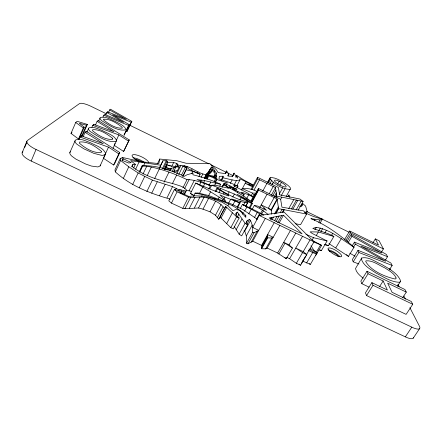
<?xml version="1.0" encoding="UTF-8"?>
<svg xmlns="http://www.w3.org/2000/svg" width="442" height="442" viewBox="0 0 442 442"><rect width="100%" height="100%" fill="white"/><g stroke="black" fill="none" stroke-linecap="round" stroke-linejoin="round"><path stroke-width="0.66" d="M236.884 185.75L239.934 179.977L239.962 178.712L252.835 185.369L251.863 185.64L245.238 183.303L252.481 186.839M306.14 213.464L307.162 211.685L305.604 206.094L302.505 203.331L302.455 205.442L300.886 206.524L299.67 206.652M267.73 237.824L267.581 234.586L273.206 237.277L271.753 238.028L267.73 237.824L261.625 248.758L265.67 248.868L267.156 248.05L279.88 225.392M235.669 177.236L236.63 175.413L237.768 178.198L236.26 176.717L234.061 173.142L232.674 176.275L228.061 176.12L228.658 174.026L226.635 170.91L226.553 172.595L224.956 173.579L218.121 172.595L216.326 169.717L209.806 163.568L186.137 163.269L176.695 160.711L159.755 159.043L157.407 163.921M261.625 248.758L261.819 245.979L267.858 235.161M397.502 286.084L400.369 281.62L400.474 280.488C397.026 272.57 388.457 268.537 381.435 264.299C375.264 261.891 368.578 256.321 361.711 258.012L355.512 268.521C356.274 272.791 360.097 275.604 363.197 278.256M223.144 185.679L224.1 183.43L227.608 182.944L216.9 179.54L216.26 173.004L212.536 167.49L211.558 167.015L209.099 170.883L205.11 178.706M221.713 180.17L222.956 177.778L223.127 176.225L219.337 176.33L218.989 178.933L228.845 182.259L237.978 186.132L237.034 187.922M172.728 171.374L177.259 170.993L179.264 166.932L169.363 165.761L166.888 164.568L166.772 167.297L166.391 167.115L165.22 169.507M213.74 177.502L214.436 175.839L215.602 175.568L214.668 177.38M215.602 175.568L214.58 174.927L214.9 172.899L212.431 169.33L212.083 171.314L210.514 172.518L209.547 172.048L206.154 178.695M206.359 178.623L209.547 172.048M165.446 169.352L166.391 167.115M159.755 159.043L158.838 163.601L141.744 161.811L122.622 157.501L120.213 158.556L114.964 169.899L115.334 171.883C130.738 186.038 150.418 193.463 170.142 199.132M167.032 165.164L164.767 169.209L166.888 164.568M133.589 168.059L135.351 164.325L132.926 164.485L131.843 166.214C143.451 175.96 158.761 180.054 173.192 183.684C177.75 185.391 183.568 186.082 186.635 190.165L185.485 191.187L179.535 189.358L182.115 191.259L180.855 193.137M183.027 176.419L186.844 168.126L185.408 167.28L182.85 166.275L178.734 174.584M361.711 258.012L361.363 259.001C363.44 265.813 370.634 269.355 376.125 273.123C383.512 276.808 391.026 282.195 399.535 282.261L400.369 281.62M269.896 178.408L270.139 177.728L271.068 177.452L274.664 178.115A11.774 2.724 28.6 0 1 282.377 181.607L284.908 183.154A11.774 2.724 28.6 0 1 290.538 189.347C282.886 189.541 274.465 184.491 269.896 178.408L267.692 182.474M176.955 166.606L177.944 164.347L176.806 163.452L173.651 162.518L167.684 162.601L164.43 169.275M113.064 148.297L116.605 140.434C114.058 134.959 107.063 133.235 102.135 130.44C98.014 129.064 93.223 126.075 88.853 127.887L86.864 132.191M22.139 152.805L26.868 141.318M24.741 147.346L26.835 142.263M413.474 337.655A12.337 3.785 34 0 1 405.353 336.859L31.194 161.037L36.034 149.462A13.674 4.365 22 0 1 27.619 140.357L79.499 103.605A10.337 2.575 24.1 0 1 91.19 106.406L106.074 113.666M105.345 154.38L105.699 153.54C103.235 147.424 95.45 145.562 90.135 142.556C85.582 141.042 80.206 137.854 75.438 140.053L69.83 152.589A12.558 3.978 23.3 0 0 71.759 156.092L75.842 159.092L85.4 163.905L91.35 166.043L97.892 166.949L100.102 165.921L105.345 154.38L103.163 155.308L101.406 155.291L93.792 153.33L83.914 148.849L76.936 144.252A12.636 3.779 23.6 0 1 74.947 140.838M100.102 165.921L100.483 165.043M79.472 138.097L78.51 138.981L71.007 133.412L75.737 122.462L77.162 121.318L87.367 124.44L82.66 135.175L81.715 136.042L80.422 135.705M78.51 138.981L83.317 127.987L84.251 127.169L79.333 123.296L86.439 125.252L87.367 124.44M78.903 139.434L84.251 127.169M80.715 137.092L81.267 135.827L103.312 143.744L85.074 132.351L83.173 136.677M81.715 136.042L86.439 125.252M85.726 132.495L86.262 131.268L119.765 152.534L114.649 163.639L113.644 165.01L103.422 158.28M91.919 127.219L92.748 125.346L93.864 124.324L114.042 131.81L97.107 121.357L95.494 125.014M93.312 125.567L93.864 124.324M98.649 121.075L100.295 117.511C105.4 115.942 110.605 119.66 115.257 121.401C118.915 123.616 124.036 125.097 125.926 129.241L125.694 129.865C117.456 131.434 108.721 124.959 101.87 120.815A10.735 2.763 24.5 0 1 99.969 118.097M102.98 117.102L103.804 115.24L104.732 114.395L123.683 122.357L106.865 112.445L105.787 114.876M107.03 113.014L107.566 111.804L126.395 119.307L109.599 109.948L108.539 112.334M103.704 157.661L108.483 147.12L79.958 137.026L81.267 135.827M114.395 144.667L114.948 143.446M116.345 140.396L118.848 134.898L92.748 125.346M129.158 124.605L124.036 135.119L129.158 124.605L112.483 114.732L131.202 122.163L131.838 121.401L110.423 109.202L109.599 109.948M125.589 131.191L126.832 131.677L131.202 122.163M131.838 121.401L126.832 131.677M113.644 165.01L118.793 153.833L119.765 152.534M114.113 145.28L123.611 151.435L129.246 139.932L98.124 120.428L97.107 121.357M129.246 139.932L123.611 151.435M115.334 171.883L120.616 160.468L120.213 158.556M122.042 158.75L122.622 157.501M122.428 160.65L123.301 158.772L131.235 162.579L128.666 163.01L122.152 160.396L123.301 158.772M123.417 178.264L128.788 166.794L120.616 160.468M131.815 166.855L132.926 164.485M159.407 168.192L162.921 160.8L166.253 160.695L167.131 161.115L167.684 162.601M135.628 169.28L139.097 161.938M132.683 184.458L138.136 172.966L128.788 166.794M139.164 172.021L142.092 165.861C156.672 164.932 171.247 170.474 184.391 176.292L186.944 174.783L192.999 173.076L192.916 174.767C202.403 177.143 211.878 180.06 220.691 184.336L219.785 186.088M139.6 171.96L141.357 168.264M141.937 167.032L142.523 165.8M139.76 172.06L142.683 165.905M143.468 165.905L144.904 162.871L160.833 165.247M142.987 174.148L146.777 166.209C160.811 168.568 174.214 173.535 187.021 179.629C195.149 179.585 202.828 183.11 210.453 185.563L208.596 189.165M139.252 187.844L144.744 176.38L138.136 172.966M147.186 175.673L151.263 167.181M146.855 191.53L152.385 180.098L172.546 186.629L179.154 189.938L179.248 190.828L174.391 189.546L168.789 200.817L171.457 203.11L182.795 208.364L184.916 208.701L198.524 208L202.994 209.171L210.027 211.812L215.475 215.237L218.724 219.26L225.763 206.436L236.625 216.829L239.122 218.022L233.293 228.857L230.807 227.674L220.116 217.127M159.38 168.109L162.921 160.8M154.683 178.518L159.33 168.927M162.435 168.546L166.253 160.695M163.308 168.971L167.131 161.115M151.728 193.22L157.264 181.844M164.767 169.209L166.794 165.059M166.529 169.778L167.407 167.982C171.38 169.745 175.131 166.054 179.264 166.932M167.805 170.192L168.684 168.396M169.231 170.33L170.109 168.54M164.059 182.137L169.004 172.048M171.595 166.7L173.651 162.518M170.303 170.17L171.181 168.385M170.435 170.126L171.308 168.341M170.247 170.678L171.413 168.303M159.562 195.662L165.109 184.375M172.203 171.413L174.231 167.297M175.049 167.026L176.806 163.452M173.772 171.286L175.789 167.187M174.126 172.098L174.712 170.905M176.767 166.733L177.944 164.347M174.297 171.999L174.888 170.8M176.789 173.756L180.905 165.435C190.198 165.391 197.066 173.369 206.083 174.723L209.099 170.883M172.297 183.85L176.673 175.01M166.993 197.823L172.546 186.629M184.11 166.921L184.695 165.739M181.579 174.977L185.408 167.28M186.502 167.529L187.082 166.358M175.457 189.988L176.336 188.226M182.717 176.419L186.844 168.126M171.457 203.11L177.093 191.817L174.391 189.546M178.562 191.115L179.154 189.938M191.502 170.153L192.088 168.977M182.911 187.833L187.021 179.629M180.933 193.607L182.115 191.259M191.668 173.734L192.856 171.369L200.127 174.242L198.933 176.59M184.502 188.795L189.154 179.54M182.54 193.933L184.087 190.856M183.938 194.259L185.485 191.187M184.485 194.441L186.635 190.165M197.414 173.015L198.005 171.85M186.458 190.425L189.032 190.817L194.287 180.424M182.795 208.364L188.485 197.138C195.121 198.32 202.132 195.596 208.569 198.386C214.547 200.414 220.84 202.977 224.425 208.458L218.724 219.26M194.497 195.823L190.419 193.535L195.729 183.06L212.563 190.126L228.597 195.966L228.647 195.331L220.271 190.392L216.983 187.999L215.121 191.579M184.916 208.701L190.601 197.513M201.088 177.463L202.867 173.96M200.635 181.347L201.248 180.148M193.259 196.734L195.104 193.099L197.928 192.955L208.304 195.436L231.547 204.099L242.802 209.519L257.343 219.293M199.624 184.756L200.856 182.325M204.309 178.203L206.083 174.723M204.431 178.353L206.922 173.457M189.309 208.425L194.961 197.347M210.182 169.175L205.32 178.706L211.558 167.015M203.425 183.016L204.646 180.623L220.691 184.336M206.486 178.596L208.37 174.916L210.42 173.037L209.447 172.568M206.547 178.806L208.37 174.916M209.834 172.778L212.536 167.49M199.491 193.386L202.756 186.994L195.729 183.06M203.27 186.568L204.817 183.546M206.961 179.441L208.851 175.75L215.099 177.297L215.508 178.839L214.243 181.292M210.613 172.888L212.431 169.33M194.358 208.016L199.966 197.071M213.801 172.341L214.713 170.562M201.546 196.425L202.469 194.624C217.353 199.806 234.641 203.729 245.802 215.514L245.813 217.381L240.393 211.121L238.824 209.983L236.929 209.072L232.94 210.674L228.194 205.944L221.95 202.132L221.094 201.723L220.635 201.944C210.729 197.143 199.872 194.541 188.845 196.491L178.938 191.751L181.447 191.961M208.933 185.634L210.757 182.082M213.812 177.049L214.436 175.839M215.033 175.391L216.26 173.004M198.524 208L204.105 197.154M215.127 178.264L216.37 175.85M209.862 188.822L211.707 185.237L214.889 185.104L229.127 188.364L223.503 184.336L222 187.231M214.884 182.325L216.773 178.662M208.486 195.905L210.585 191.834M215.32 182.601L216.9 179.54M214.713 185.331L215.923 182.988M202.994 209.171L208.569 198.386M220.972 180.38L223.127 176.225M225.365 173.363L226.635 170.91M216.05 191.596L217.602 188.612M214.447 199.613L215.066 198.43M219.74 190.215L220.663 188.436L234.359 194.049L252.354 203.646L249.829 208.315M227.752 175.767L228.658 174.026M219.028 192.784L220.271 190.392M222.188 187.099L224.1 183.43M210.027 211.812L215.619 201.088M218.271 198.9L219.182 197.154L202.756 186.994M226.127 185.618L226.763 184.397L237.006 189.325L230.752 187.01L230.111 188.231M232.155 176.778L234.061 173.142M223.569 194.021L224.193 192.822M230.293 183.452L232.149 179.916L236.398 180.64L239.934 179.977M229.022 187.618L229.978 185.795M222.425 200.64L223.039 199.475L219.182 197.154M215.475 215.237L221.111 204.508M224.006 198.95L224.961 197.126L239.47 202.784L237.227 206.989M227.873 194.253L229.111 191.9M234.243 184.734L236.398 180.64M217.414 217.597L223.088 206.828M234.393 186.651L235.028 185.452L237.978 186.132M228.641 203.171L230.558 199.535M221 218.127L226.663 207.42M227.995 205.469L228.613 204.303M232.807 196.983L234.359 194.049M237.26 192.662L237.868 191.513M232.597 205.469L234.84 201.243M241.614 189.773L242.249 188.579C247.332 188.077 252.609 189.021 257.078 191.546M241.597 189.994L245.868 181.966M226.691 223.542L232.437 212.762M239.895 200.011L241.15 197.668M249.061 184.966L249.675 183.822M243.238 196.281L244.155 194.563L241.271 192.463L242.531 192.474L248.68 194.845L253.763 197.309L251.492 201.519M237.625 207.547L240.807 201.591L245.061 202.447L247.636 202.491L248.172 201.878C236.912 199.917 226.702 193.8 216.983 187.999M237.978 210.27L238.603 209.105M235.779 215.072L237.365 212.121L245.061 223.265L247.625 224.967L241.686 235.873L239.15 234.166L234.188 226.442M240.227 208.569L242.476 204.37L257.366 211.552L263.857 215.177M251.039 189.452L257.559 177.303L278.41 187.524L279.642 194.817L299.958 199.055L303.118 201.447L298.09 210.32M230.807 227.674L236.625 216.829M246.741 198.458L248.68 194.845M243.47 205.403L245.061 202.447M251.929 189.557L257.664 178.877L257.559 177.303M237.36 217.039L238.951 214.077M246.929 202.254L247.559 201.088M254.017 190.049L259.537 179.8M251.321 195.48L252.597 193.115L256.189 193.126M245.735 206.016L247.636 202.491M245.967 205.978L248.172 201.878M242.282 214.237L243.227 212.486M244.619 211.188L246.885 206.989L260.134 213.978L259.156 214.585L256.526 219.387M252.642 196.712L253.923 194.336L255.874 194.309M250.785 201.176L253.056 196.966M236.127 229.818L241.962 219.017M251.31 201.69L258.454 188.463L280.62 199.276L281.957 207.188L303.505 210.845L306.632 214.083L300.582 224.658L295.151 223.713M251.006 202.972L258.498 189.11M251.012 203.16L258.509 189.281M251.371 203.464L258.57 190.137L258.454 188.463M249.178 207.906L251.702 203.237L237.017 194.253L251.686 201.779L243.978 196.237L223.503 184.336M245.166 216.69L245.802 215.514M248.73 213.917L251.327 209.132M252.371 209.033L254.277 205.519L257.708 206.083L266.532 210.348L261.2 204.928L271.195 209.646L271.742 214.221M239.15 234.166L245.061 223.265M262.67 191.237L266.913 183.424M267.625 182.358L270.139 177.728M246.095 222.818L247.387 220.431L249.548 219.447L250.537 220.442L252.216 225.111L252.636 232.188L246.559 243.26L247.962 243.807L252.736 241.199L265.327 218.381M268.465 182.944L270.371 179.441M246.979 224.171L249.548 219.447M269.935 183.695L271.532 180.767M246.559 243.26L246.31 235.912L244.73 231.094L250.537 220.442M272.023 184.64L273.305 182.297M272.139 184.728L273.421 182.38M259.636 207.795L267.067 194.182M254.41 217.652L257.343 212.276M269.266 193.707L273.2 186.513M246.31 235.912L252.216 225.111M247.962 243.807L254.051 232.746L258.725 230.348L252.636 227.437L259.216 215.436L284.068 212.066L313.997 241.829L306.113 255.321M260.493 213.641L262.415 210.132L254.277 205.519M271.222 195.425L275.488 187.64L257.664 178.877M263.813 209.121L264.443 207.972M277.526 184.181L279.14 181.248M261.493 214.403L263.421 210.895M272.88 195.591L275.874 190.143M279.819 185.331L281.432 182.397M274.388 196.375L276.3 192.905M274.167 197.557L268.272 208.265L271.289 210.398L277.211 199.673M275.272 196.922L276.559 194.59M251.139 242.26L257.161 231.337M276.145 197.342L276.803 196.16L275.488 187.64M279.156 194.226L282.72 187.773M271.195 209.646L277.101 198.955L258.57 190.137M281.206 195.74L285.096 188.717M280.554 199.497L281.841 197.171M270.443 219.287L271.427 217.514M270.94 219.182L271.918 217.42M274.46 213.972L278.333 207M271.902 220.033L273.526 217.116M275.93 213.088L278.548 208.381M275.968 213.353L278.587 208.641L277.101 198.955M286.178 196.497L290.046 189.546M274.725 220.492L276.979 216.453M288.024 196.734L288.985 194.999L289.88 197.568M261.819 245.979L261.553 245.387L274.228 222.669M280.151 212.812L282.095 209.326M275.963 221.762L279.162 216.039M261.692 247.581L267.769 236.697M282.14 212.547L283.764 209.646M282.703 212.652L284.322 209.757M277.681 222.729L281.698 215.552M279.162 222.934L283.493 215.21L302.107 233.862L269.139 217.956L283.493 215.21M265.67 248.868L271.753 238.028M288.742 208.607L293.814 199.574M291.322 209.077L296.378 200.093M292.731 209.337L297.781 200.375M296.129 209.961L301.162 201.055M300.538 206.801L302.505 203.331M292.427 248.028L283.714 242.304L289.04 244.851L292.427 248.028L286.256 258.769L277.62 253.028L290.438 230.481M278.836 254.051L284.946 243.315M289.04 244.851L295.786 233.056M286.565 257.277L289.604 258.725L302.532 236.304M314.295 220.376L314.947 219.249M318.732 222.37L320.113 219.989L322.417 219.127C316.284 217.657 310.151 215.536 304.577 212.309L307.162 211.685M314.942 229.674L316.295 227.343C330.633 229.553 342.091 239.829 354.059 247.177L348.462 256.399L328.931 243.608M296.355 263.283L302.566 252.609L306.809 254.592L300.582 265.244L296.355 263.283L289.604 258.725M306.809 254.592L303.218 251.636L310.03 239.918M320.019 223.254L322.417 219.127M312.168 240L313.516 237.691L327.074 240.956L321.389 250.575L318.798 249.99M318.616 230.945L320.301 228.05M316.284 235.525L318.356 231.973L333.865 236.459L328.367 245.73L324.483 244.658M301.311 263.537L305.428 256.498M309.836 249.78L310.505 248.631L317.08 252.979L310.356 264.382L302.383 260.946M320.898 231.547L322.588 228.663M306.577 263.012L312.698 252.581L316.483 253.984L308.98 249.089M324.992 232.625L326.345 230.326M316.146 252.454L320.621 244.857L321.632 245.349L315.781 255.272M331.279 235.674L332.638 233.382M335.815 247.796L341.301 238.614M344.473 239.669L349.666 231.006L378.556 245.111L375.335 238.901L372.932 242.807M345.909 240.382L350.445 232.823L349.666 231.006M346.937 241.487L351.158 234.47L386.33 254.404L387.54 256.697L385.468 259.995M348.395 242.183L351.942 236.299L351.158 234.47M352.064 246.067L354.451 242.128L381.579 252.99L351.942 236.299M353.257 247.542L355.318 244.144L354.451 242.128M69.83 152.589L70.339 151.755M247.387 220.431L246.244 222.304L247.625 224.967M355.318 244.144L385.628 261.266L357.981 250.338L352.335 259.592L353.219 261.824L358.97 264.018M353.219 261.824L358.915 252.509L357.981 250.338M402.568 297.864L406.297 292.118L404.922 289.516L366.993 271.277L360.854 281.151L361.854 283.692L369.064 287.134M381.28 252.343L383.418 248.907L379.092 240.735L375.335 238.901M361.854 283.692L368.053 273.747L366.993 271.277M368.053 273.747L383.131 280.99L387.402 290.062L371.871 282.626L365.462 292.825L366.545 295.571L406.115 314.378L412.745 304.295L411.253 301.483L392.065 292.295L387.656 283.167L406.297 292.118M366.545 295.571L373.02 285.294L371.871 282.626M389.667 269.393L392.17 265.438L390.905 263.051L360.777 246.05L387.54 256.697M379.451 286.797L383.131 280.99M288.985 194.999L288.178 196.27L286.576 196.375M224.425 208.458L225.763 206.436M405.353 336.859L411.811 327.157A12.404 3.619 33.7 0 0 419.331 326.019L409.878 307.665M413.242 338.136L419.668 328.55M85.074 132.351L86.262 131.268M106.865 112.445L107.566 111.804M71.007 133.412L71.98 132.589M237.365 212.121L235.697 213.503L236.741 215.779L239.122 218.022M116.323 141.153C107.826 143.363 97.417 136.014 90.406 131.594A11.608 3.21 24.1 0 1 88.455 128.561M316.295 227.343L312.809 228.398L328.251 233.735L333.865 236.459M252.636 227.437L253.227 227.326M235.028 185.452L233.492 185.673L246.791 192.574L253.763 197.309M177.546 165.407L180.905 165.435M318.356 231.973L310.102 231.851L312.19 233.453L327.074 240.956M142.092 165.861L146.777 166.209M176.043 170.861L177.259 170.993M204.646 180.623L196.999 179.551L210.453 185.563M320.113 219.989L310.875 218.668C327.041 225.072 340.986 235.929 354.059 247.177M144.904 162.871L130.688 160.584L135.351 164.325M224.044 183.944L226.763 184.397M278.587 208.641L306.632 214.083M208.431 175.126L214.364 176.286M276.803 196.16L303.118 201.447M195.104 193.099L202.469 194.624M182.85 166.275L185.518 166.877L187.999 168.082L188.574 169.01L200.127 174.242M222.956 177.778L232.149 179.916M186.297 169.85L192.856 171.369M253.923 194.336L255.222 194.679M240.807 201.591L231.481 198.933L239.47 202.784M168.629 165.407L170.468 165.894M189.032 190.817L191.662 191.546M211.707 185.237L220.663 188.436M358.915 252.509L392.17 265.438M167.407 167.982L166.314 167.49M252.636 232.188L254.051 232.746M103.804 115.24L128.495 125.395M190.419 193.535L192.911 194.563M313.781 242.001L320.621 244.857M242.249 188.579L252.597 193.115M224.961 197.126L219.867 194.834L224.851 199.707L225.58 201.337L223.039 199.475M305.963 234.293L313.516 237.691M208.851 175.75L215.508 178.839M177.093 191.817L188.485 197.138M36.034 149.462L411.811 327.157M252.736 241.199L261.553 245.387M267.156 248.05L277.62 253.028M303.218 251.636L295.753 248.061L302.566 252.609M373.02 285.294L412.745 304.295M325.881 244.531L328.367 245.73M259.216 215.436L313.997 241.829M206.757 176.419L207.734 176.888M244.155 194.563L232.58 188.949L236.067 190.314L230.752 187.01M129.639 125.163L209.016 163.894M210.878 164.8L226.381 172.369M227.624 172.971L233.205 175.695M307.002 211.701L349.169 232.277M144.744 176.38L152.385 180.098M350.445 232.823L383.418 248.907M320.196 249.99L321.389 250.575M308.483 250.492L312.698 252.581M253.111 184.872L244.409 180.342L236.63 175.413M312.439 240.498L321.632 245.349M349.815 253.211L355.136 256.227M242.476 204.37L246.885 206.989M259.156 214.585L260.791 215.585M251.702 203.237L252.354 203.646M118.848 134.898L128.418 141.037M309.289 263.692L310.356 264.382M108.483 147.12L118.793 153.833M75.737 122.462L83.317 127.987M262.415 210.132L268.134 214.453M299.129 264.101L300.582 265.244M317.08 252.979L313.787 250.067L310.98 245.78M284.93 257.553L286.256 258.769M346.5 254.598L348.462 256.399M244.083 230.42L244.73 231.094M389.711 268.515L390.341 269.736M397.905 284.421L399.165 286.864M403.889 296.041L405.469 299.101M31.194 161.037A13.597 4.564 21.6 0 1 22.912 151.788M329.367 251.454A5.293 1.481 30.9 0 1 334.163 252.973A5.293 1.481 30.9 0 1 338.196 256.559M328.163 249.934A7.884 2.199 30.9 0 1 339.904 256.719M139.015 161.452A9.133 2.646 25.2 0 1 132.059 155.435A9.133 2.646 25.2 0 1 140.225 156.208A9.133 2.646 25.2 0 1 148.661 162.363M133.031 157.744A9.116 2.691 25.2 0 1 144.175 162.247M134.86 159.214A5.978 1.762 25.2 0 1 142.164 162.048M112.577 138.318L112.566 139.34C105.428 140.092 97.886 135.081 92.527 130.716L92.643 129.721C99.798 129.086 107.174 134.003 112.577 138.318M101.323 151.247L101.257 152.418C93.511 153.573 85.068 148.048 79.372 143.175L79.571 142.031C87.339 141.031 95.571 146.435 101.323 151.247M103.804 119.213L103.743 120.091C108.798 124.047 115.611 128.616 122.219 128.174L122.191 127.274C117.097 123.362 110.423 118.865 103.804 119.213M396.06 277.941L395.899 278.664L395.192 279.029C384.999 276.803 371.031 270.935 365.711 261.498L365.97 260.835C372.689 260.205 378.838 265.222 384.778 267.863C388.91 270.592 394.115 273.084 396.06 277.941M279.968 181.623L278.471 180.944A6.68 1.547 28.6 0 0 275.67 182.264A6.68 1.547 28.6 0 0 285.344 187.021A6.68 1.547 28.6 0 0 281.493 182.43L279.968 181.623M329.544 251.084A7.89 2.177 30.8 0 0 341.285 256.692A7.89 2.177 30.8 0 0 333.76 249.294A7.89 2.177 30.8 0 0 329.544 251.084"/></g></svg>
